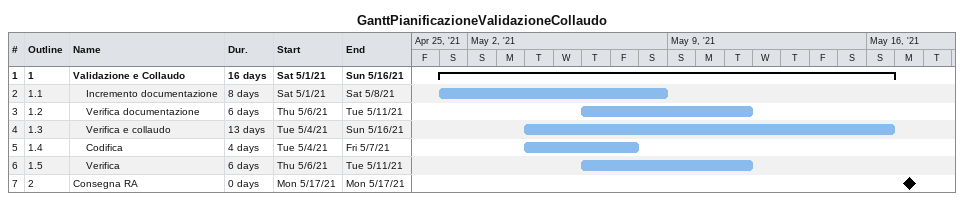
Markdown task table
GanttPianificazioneValidazioneCollaudo

| ID | WBS | Task | Duration | Start | Finish |
|---|---|---|---|---|---|
| 1 | 1 | **Validazione e Collaudo** | 16d | 2021-05-01 | 2021-05-16 |
| 2 | 1.1 | Incremento documentazione | 8d | 2021-05-01 | 2021-05-08 |
| 3 | 1.2 | Verifica documentazione | 6d | 2021-05-06 | 2021-05-11 |
| 4 | 1.3 | Verifica e collaudo | 13d | 2021-05-04 | 2021-05-16 |
| 5 | 1.4 | Codifica | 4d | 2021-05-04 | 2021-05-07 |
| 6 | 1.5 | Verifica | 6d | 2021-05-06 | 2021-05-11 |
| 7 | 2 | Consegna RA | 0d | 2021-05-17 | 2021-05-17 |
